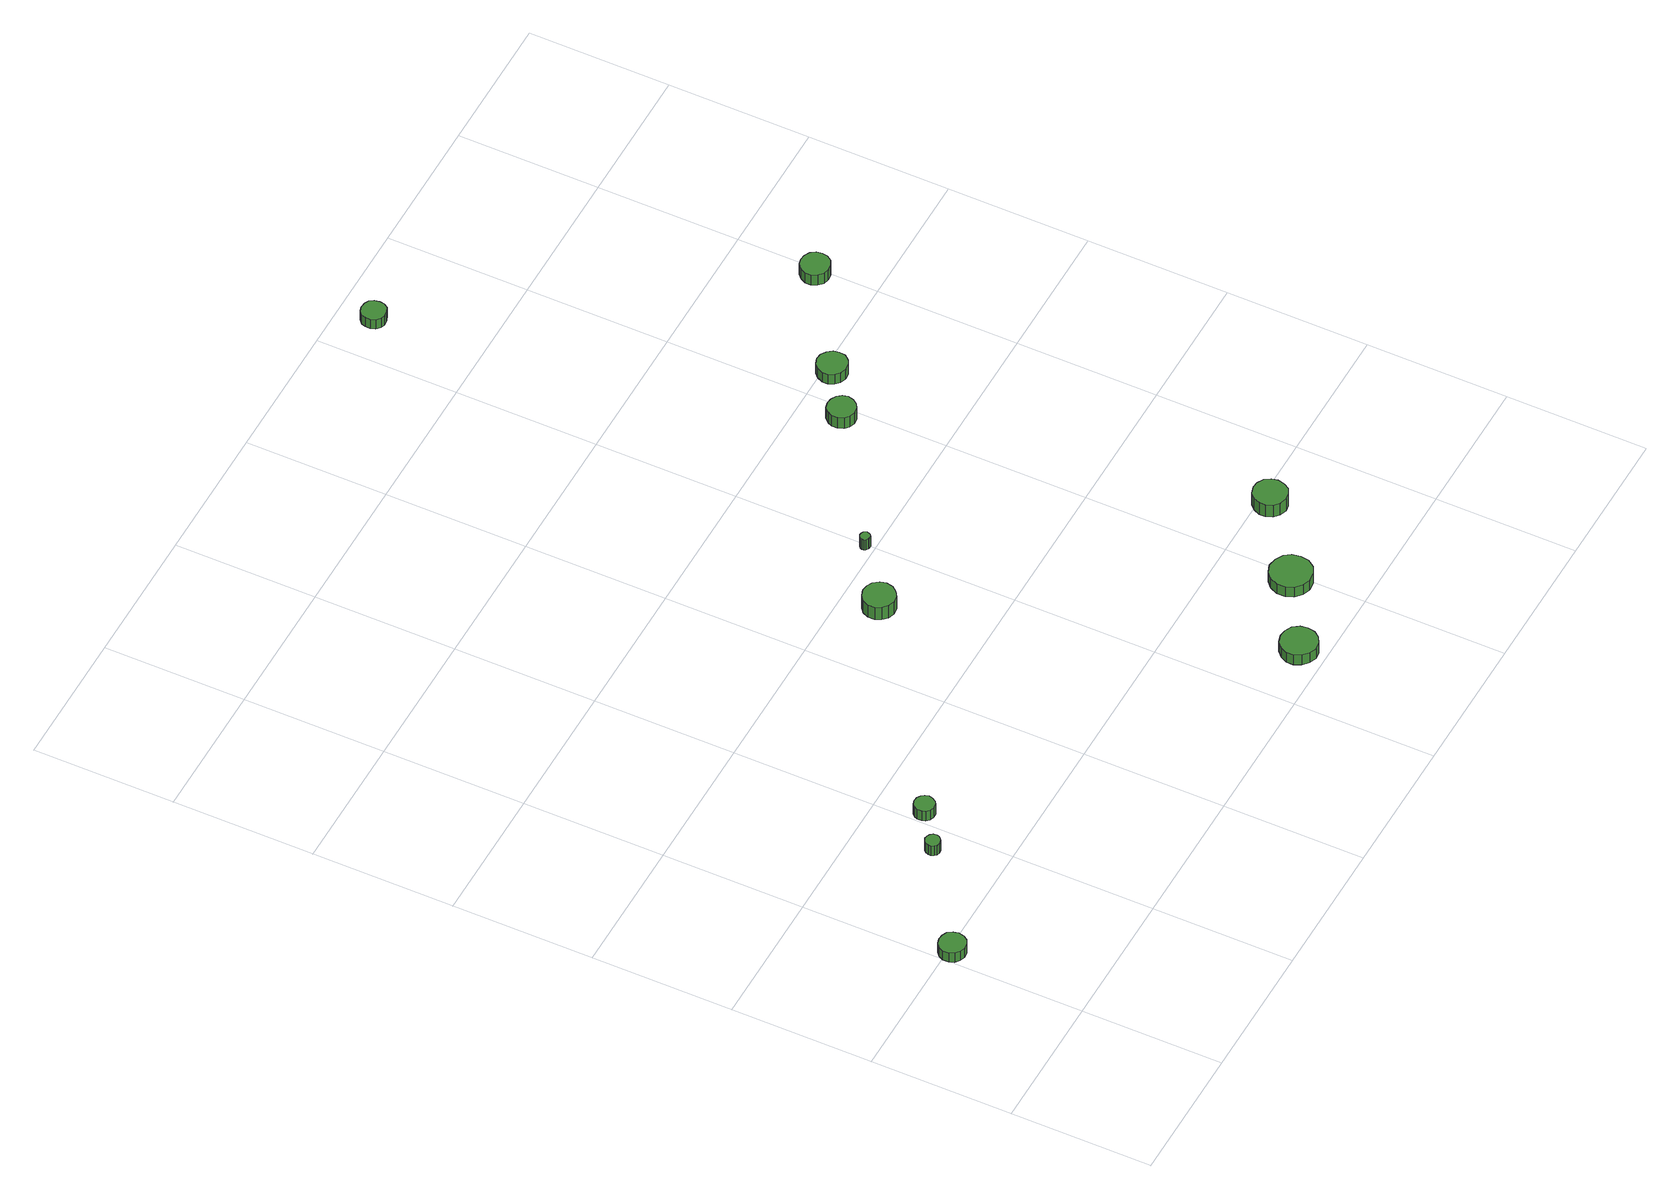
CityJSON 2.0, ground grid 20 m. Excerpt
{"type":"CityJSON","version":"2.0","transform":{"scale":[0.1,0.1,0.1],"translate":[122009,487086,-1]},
"CityObjects":{
"tree1":{"type":"SolitaryVegetationObject","attributes":{"function":"something"},"geometry":[{"type":"MultiSurface","lod":"1","boundaries":[[[0,1,2,3,4,5,6,7,8,9,10,11,12,13,14]],[[15,16,17,18,19,20,21,22,23,24,25,26,27,28,29]],[[0,29,28,1]],[[1,28,27,2]],[[2,27,26,3]],[[3,26,25,4]],[[4,25,24,5]],[[5,24,23,6]],[[6,23,22,7]],[[7,22,21,8]],[[8,21,20,9]],[[9,20,19,10]],[[10,19,18,11]],[[11,18,17,12]],[[12,17,16,13]],[[13,16,15,14]],[[14,15,29,0]]]}]},
"tree2":{"type":"SolitaryVegetationObject","attributes":{"function":"something"},"geometry":[{"type":"MultiSurface","lod":"1","boundaries":[[[30,31,32,33,34,35,36,37,38,39,40,41,42,43,44]],[[45,46,47,48,49,50,51,52,53,54,55,56,57,58,59]],[[30,59,58,31]],[[31,58,57,32]],[[32,57,56,33]],[[33,56,55,34]],[[34,55,54,35]],[[35,54,53,36]],[[36,53,52,37]],[[37,52,51,38]],[[38,51,50,39]],[[39,50,49,40]],[[40,49,48,41]],[[41,48,47,42]],[[42,47,46,43]],[[43,46,45,44]],[[44,45,59,30]]]}]},
"tree3":{"type":"SolitaryVegetationObject","attributes":{"function":"something"},"geometry":[{"type":"MultiSurface","lod":"1","boundaries":[[[60,61,62,63,64,65,66,67,68,69,70,71,72,73,74]],[[75,76,77,78,79,80,81,82,83,84,85,86,87,88,89]],[[60,89,88,61]],[[61,88,87,62]],[[62,87,86,63]],[[63,86,85,64]],[[64,85,84,65]],[[65,84,83,66]],[[66,83,82,67]],[[67,82,81,68]],[[68,81,80,69]],[[69,80,79,70]],[[70,79,78,71]],[[71,78,77,72]],[[72,77,76,73]],[[73,76,75,74]],[[74,75,89,60]]]}]},
"tree4":{"type":"SolitaryVegetationObject","attributes":{"function":"something"},"geometry":[{"type":"MultiSurface","lod":"1","boundaries":[[[90,91,92,93,94,95,96,97,98,99,100,101,102,103,104]],[[105,106,107,108,109,110,111,112,113,114,115,116,117,118,119]],[[90,119,118,91]],[[91,118,117,92]],[[92,117,116,93]],[[93,116,115,94]],[[94,115,114,95]],[[95,114,113,96]],[[96,113,112,97]],[[97,112,111,98]],[[98,111,110,99]],[[99,110,109,100]],[[100,109,108,101]],[[101,108,107,102]],[[102,107,106,103]],[[103,106,105,104]],[[104,105,119,90]]]}]},
"tree5":{"type":"SolitaryVegetationObject","attributes":{"function":"something"},"geometry":[{"type":"MultiSurface","lod":"1","boundaries":[[[120,121,122,123,124,125,126,127,128,129,130,131,132,133,134]],[[135,136,137,138,139,140,141,142,143,144,145,146,147,148,149]],[[120,149,148,121]],[[121,148,147,122]],[[122,147,146,123]],[[123,146,145,124]],[[124,145,144,125]],[[125,144,143,126]],[[126,143,142,127]],[[127,142,141,128]],[[128,141,140,129]],[[129,140,139,130]],[[130,139,138,131]],[[131,138,137,132]],[[132,137,136,133]],[[133,136,135,134]],[[134,135,149,120]]]}]},
"tree6":{"type":"SolitaryVegetationObject","attributes":{"function":"something"},"geometry":[{"type":"MultiSurface","lod":"1","boundaries":[[[150,151,152,153,154,155,156,157,158,159,160,161,162,163,164]],[[165,166,167,168,169,170,171,172,173,174,175,176,177,178,179]],[[150,179,178,151]],[[151,178,177,152]],[[152,177,176,153]],[[153,176,175,154]],[[154,175,174,155]],[[155,174,173,156]],[[156,173,172,157]],[[157,172,171,158]],[[158,171,170,159]],[[159,170,169,160]],[[160,169,168,161]],[[161,168,167,162]],[[162,167,166,163]],[[163,166,165,164]],[[164,165,179,150]]]}]},
"tree7":{"type":"SolitaryVegetationObject","attributes":{"function":"something"},"geometry":[{"type":"MultiSurface","lod":"1","boundaries":[[[180,181,182,183,184,185,186,187,188,189,190,191,192,193,194]],[[195,196,197,198,199,200,201,202,203,204,205,206,207,208,209]],[[180,209,208,181]],[[181,208,207,182]],[[182,207,206,183]],[[183,206,205,184]],[[184,205,204,185]],[[185,204,203,186]],[[186,203,202,187]],[[187,202,201,188]],[[188,201,200,189]],[[189,200,199,190]],[[190,199,198,191]],[[191,198,197,192]],[[192,197,196,193]],[[193,196,195,194]],[[194,195,209,180]]]}]},
"tree8":{"type":"SolitaryVegetationObject","attributes":{"function":"something"}},
"tree9":{"type":"SolitaryVegetationObject","attributes":{"function":"something"},"geometry":[{"type":"MultiSurface","lod":"1","boundaries":[[[210,211,212,213,214,215,216,217,218,219,220,221,222,223,224]],[[225,226,227,228,229,230,231,232,233,234,235,236,237,238,239]],[[210,239,238,211]],[[211,238,237,212]],[[212,237,236,213]],[[213,236,235,214]],[[214,235,234,215]],[[215,234,233,216]],[[216,233,232,217]],[[217,232,231,218]],[[218,231,230,219]],[[219,230,229,220]],[[220,229,228,221]],[[221,228,227,222]],[[222,227,226,223]],[[223,226,225,224]],[[224,225,239,210]]]}]},
"tree10":{"type":"SolitaryVegetationObject","attributes":{"function":"something"},"geometry":[{"type":"MultiSurface","lod":"1","boundaries":[[[240,241,242,243,244,245,246,247,248,249,250,251,252,253,254]],[[255,256,257,258,259,260,261,262,263,264,265,266,267,268,269]],[[240,269,268,241]],[[241,268,267,242]],[[242,267,266,243]],[[243,266,265,244]],[[244,265,264,245]],[[245,264,263,246]],[[246,263,262,247]],[[247,262,261,248]],[[248,261,260,249]],[[249,260,259,250]],[[250,259,258,251]],[[251,258,257,252]],[[252,257,256,253]],[[253,256,255,254]],[[254,255,269,240]]]}]},
"tree11":{"type":"SolitaryVegetationObject","attributes":{"function":"something"},"geometry":[{"type":"MultiSurface","lod":"1","boundaries":[[[270,271,272,273,274,275,276,277,278,279,280,281,282,283,284]],[[285,286,287,288,289,290,291,292,293,294,295,296,297,298,299]],[[270,299,298,271]],[[271,298,297,272]],[[272,297,296,273]],[[273,296,295,274]],[[274,295,294,275]],[[275,294,293,276]],[[276,293,292,277]],[[277,292,291,278]],[[278,291,290,279]],[[279,290,289,280]],[[280,289,288,281]],[[281,288,287,282]],[[282,287,286,283]],[[283,286,285,284]],[[284,285,299,270]]]}]},
"tree12":{"type":"SolitaryVegetationObject","attributes":{"function":"something"},"geometry":[{"type":"MultiSurface","lod":"1","boundaries":[[[300,301,302,303,304,305,306,307,308,309,310,311,312,313,314]],[[315,316,317,318,319,320,321,322,323,324,325,326,327,328,329]],[[300,329,328,301]],[[301,328,327,302]],[[302,327,326,303]],[[303,326,325,304]],[[304,325,324,305]],[[305,324,323,306]],[[306,323,322,307]],[[307,322,321,308]],[[308,321,320,309]],[[309,320,319,310]],[[310,319,318,311]],[[311,318,317,312]],[[312,317,316,313]],[[313,316,315,314]],[[314,315,329,300]]]}]},
"tree13":{"type":"SolitaryVegetationObject","attributes":{"function":"something"},"geometry":[{"type":"MultiSurface","lod":"1","boundaries":[[[330,331,332,333,334,335,336,337,338,339,340,341,342,343,344]],[[345,346,347,348,349,350,351,352,353,354,355,356,357,358,359]],[[330,359,358,331]],[[331,358,357,332]],[[332,357,356,333]],[[333,356,355,334]],[[334,355,354,335]],[[335,354,353,336]],[[336,353,352,337]],[[337,352,351,338]],[[338,351,350,339]],[[339,350,349,340]],[[340,349,348,341]],[[341,348,347,342]],[[342,347,346,343]],[[343,346,345,344]],[[344,345,359,330]]]}]}
},
"vertices":[
[37,195,24],[35,202,24],[31,209,24],[24,212,24],[16,213,24],[9,211,24],[3,206,24],[0,199,24],[0,191,24],[3,184,24],[9,179,24],[16,176,24],[24,177,24],[31,181,24],[35,187,24],[35,187,7],[31,181,7],[24,177,7],[16,176,7],[9,179,7],[3,184,7],[0,191,7],[0,199,7],[3,206,7],[9,211,7],[16,213,7],[24,212,7],[31,209,7],[35,202,7],[37,195,7],
[176,297,25],[175,302,25],[172,305,25],[169,307,25],[164,308,25],[160,306,25],[157,303,25],[155,299,25],[155,295,25],[157,291,25],[160,288,25],[164,287,25],[169,288,25],[172,290,25],[175,293,25],[175,293,7],[172,290,7],[169,288,7],[164,287,7],[160,288,7],[157,291,7],[155,295,7],[155,299,7],[157,303,7],[160,306,7],[164,308,7],[169,307,7],[172,305,7],[175,302,7],[176,297,7],
[232,336,25],[230,342,25],[227,346,25],[222,349,25],[216,350,25],[210,348,25],[206,344,25],[204,339,25],[204,333,25],[206,328,25],[210,324,25],[216,322,25],[222,322,25],[227,325,25],[230,330,25],[230,330,7],[227,325,7],[222,322,7],[216,322,7],[210,324,7],[206,328,7],[204,333,7],[204,339,7],[206,344,7],[210,348,7],[216,350,7],[222,349,7],[227,346,7],[230,342,7],[232,336,7],
[534,550,30],[532,559,30],[526,567,30],[518,571,30],[509,572,30],[500,569,30],[493,563,30],[489,555,30],[489,545,30],[493,537,30],[500,530,30],[509,527,30],[518,528,30],[526,533,30],[532,541,30],[532,541,7],[526,533,7],[518,528,7],[509,527,7],[500,530,7],[493,537,7],[489,545,7],[489,555,7],[493,563,7],[500,569,7],[509,572,7],[518,571,7],[526,567,7],[532,559,7],[534,550,7],
[711,37,26],[709,47,26],[703,56,26],[693,61,26],[683,62,26],[673,59,26],[665,52,26],[660,42,26],[660,32,26],[665,22,26],[673,15,26],[683,11,26],[693,12,26],[703,18,26],[709,26,26],[709,26,8],[703,18,8],[693,12,8],[683,11,8],[673,15,8],[665,22,8],[660,32,8],[660,42,8],[665,52,8],[673,59,8],[683,62,8],[693,61,8],[703,56,8],[709,47,8],[711,37,8],
[605,614,26],[604,617,26],[603,619,26],[600,620,26],[597,621,26],[595,620,26],[592,618,26],[591,615,26],[591,612,26],[592,610,26],[595,608,26],[597,607,26],[600,607,26],[603,609,26],[604,611,26],[604,611,7],[603,609,7],[600,607,7],[597,607,7],[595,608,7],[592,610,7],[591,612,7],[591,615,7],[592,618,7],[595,620,7],[597,621,7],[600,620,7],[603,619,7],[604,617,7],[605,614,7],
[818,101,26],[816,113,26],[809,122,26],[798,128,26],[786,130,26],[775,126,26],[766,118,26],[761,107,26],[761,95,26],[766,84,26],[775,76,26],[786,72,26],[798,73,26],[809,79,26],[816,89,26],[816,89,8],[809,79,8],[798,73,8],[786,72,8],[775,76,8],[766,84,8],[761,95,8],[761,107,8],[766,118,8],[775,126,8],[786,130,8],[798,128,8],[809,122,8],[816,113,8],[818,101,8],
[919,185,31],[917,194,31],[912,202,31],[903,207,31],[894,208,31],[884,205,31],[877,198,31],[873,189,31],[873,180,31],[877,171,31],[884,164,31],[894,161,31],[903,162,31],[912,167,31],[917,175,31],[917,175,9],[912,167,9],[903,162,9],[894,161,9],[884,164,9],[877,171,9],[873,180,9],[873,189,9],[877,198,9],[884,205,9],[894,208,9],[903,207,9],[912,202,9],[917,194,9],[919,185,9],
[804,742,27],[802,750,27],[797,756,27],[790,760,27],[782,761,27],[774,759,27],[768,753,27],[765,746,27],[765,738,27],[768,730,27],[774,725,27],[782,722,27],[790,723,27],[797,727,27],[802,734,27],[802,734,7],[797,727,7],[790,723,7],[782,722,7],[774,725,7],[768,730,7],[765,738,7],[765,746,7],[768,753,7],[774,759,7],[782,761,7],[790,760,7],[797,756,7],[802,750,7],[804,742,7],
[683,1352,24],[682,1359,24],[678,1365,24],[672,1368,24],[664,1369,24],[658,1367,24],[652,1362,24],[650,1356,24],[650,1349,24],[652,1342,24],[658,1337,24],[664,1335,24],[672,1336,24],[678,1339,24],[682,1345,24],[682,1345,7],[678,1339,7],[672,1336,7],[664,1335,7],[658,1337,7],[652,1342,7],[650,1349,7],[650,1356,7],[652,1362,7],[658,1367,7],[664,1369,7],[672,1368,7],[678,1365,7],[682,1359,7],[683,1352,7],
[869,788,25],[868,796,25],[862,803,25],[855,808,25],[846,809,25],[838,806,25],[832,800,25],[828,792,25],[828,784,25],[832,776,25],[838,770,25],[846,767,25],[855,768,25],[862,772,25],[868,779,25],[868,779,7],[862,772,7],[855,768,7],[846,767,7],[838,770,7],[832,776,7],[828,784,7],[828,792,7],[832,800,7],[838,806,7],[846,809,7],[855,808,7],[862,803,7],[868,796,7],[869,788,7],
[1012,885,26],[1011,893,26],[1006,900,26],[998,904,26],[990,905,26],[982,903,26],[976,897,26],[972,889,26],[972,881,26],[976,873,26],[982,867,26],[990,865,26],[998,866,26],[1006,870,26],[1011,877,26],[1011,877,7],[1006,870,7],[998,866,7],[990,865,7],[982,867,7],[976,873,7],[972,881,7],[972,889,7],[976,897,7],[982,903,7],[990,905,7],[998,904,7],[1006,900,7],[1011,893,7],[1012,885,7]
]}
